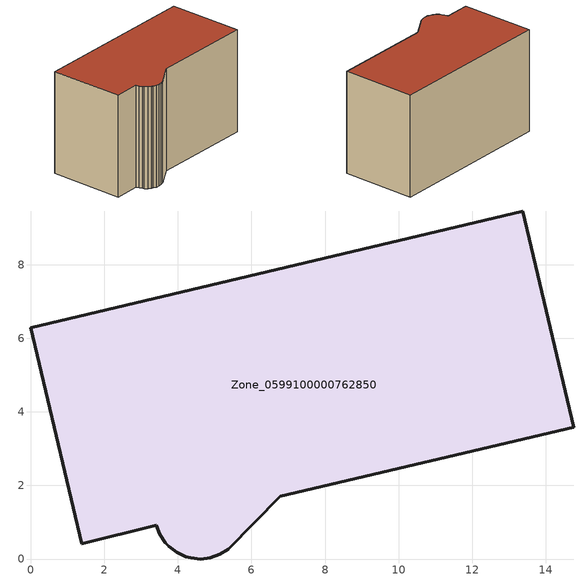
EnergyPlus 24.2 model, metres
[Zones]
Zone_0599100000762850
 floor ground (C_G): 13.37,9.46 14.76,3.58 6.78,1.7 5.37,0.27 5.14,0.12 4.88,0.03 4.62,0 4.34,0.03 4.21,0.06 3.97,0.18 3.75,0.34 3.66,0.44 3.51,0.67 3.41,0.92 1.39,0.42 0,6.29 z0
 wall outside (C_F): 3.51,0.67 3.66,0.44 3.75,0.34 3.97,0.18 4.21,0.06 4.34,0.03 4.62,0 4.88,0.03 5.14,0.12 5.37,0.27 6.78,1.7 14.76,3.58 13.37,9.46 0,6.29 1.39,0.42 3.41,0.92 3.51,0.67 z0:8.39
 roof outside (C_R): 13.37,9.46 0,6.29 1.39,0.42 3.41,0.92 3.51,0.67 3.66,0.44 3.75,0.34 3.97,0.18 4.21,0.06 4.34,0.03 4.62,0 4.88,0.03 5.14,0.12 5.37,0.27 6.78,1.7 14.76,3.58 z8.39
[BUILDING]
Pand.0599100000762850: North Axis=0; Terrain=City; Loads Convergence Tolerance Value=0.04; Temperature Convergence Tolerance Value=0.4; Solar Distribution=FullExterior; Maximum Number of Warmup Days=25; Minimum Number of Warmup Days=1
[Site:Location]
Rotterdam.The.Hague.AP_ZH_NLD Design_Conditions: Latitude=51.96; Longitude=4.45; Time Zone=1; Elevation=-4.5
[SITE:GROUNDTEMPERATURE:BUILDINGSURFACE]
18, 18, 18, 18, 18, 18, 18, 18, 18, 18, 18, 18
[MATERIAL] Thermal Absorptance=0.9; Solar Absorptance=0.7; Visible Absorptance=0.7
Name | Roughness | Thickness | Conductivity | Density | Specific Heat
G.D.1992-2005 | MediumSmooth | 0.15 | 0.06 | 540 | 1210
F.D.1992-2005 | Rough | 0.3 | 0.12 | 1920 | 840
R.D.1992-2005 | MediumRough | 0.2 | 0.08 | 1500 | 1000
[CONSTRUCTION]
C_G: G.D.1992-2005
C_F: F.D.1992-2005
C_R: R.D.1992-2005
[ZONE]
Zone_0599100000762850: Type=1; Multiplier=1; Ceiling Height=Autocalculate; Volume=Autocalculate; Floor Area=autocalculate; Part of Total Floor Area=Yes
[ZONEINFILTRATION:DESIGNFLOWRATE]
Infil_Zone_0599100000762850: Zone or ZoneList or Space or SpaceList=Zone_0599100000762850; Schedule=AlwaysOn; Design Flow Rate Calculation Method=Flow/Area; Flow Rate per Floor Area=0.0021; Constant Term Coefficient=1; Temperature Term Coefficient=0; Velocity Term Coefficient=0; Velocity Squared Term Coefficient=0
[HVACTEMPLATE:ZONE:IDEALLOADSAIRSYSTEM]
Zone_0599100000762850: Maximum Heating Supply Air Temperature=50; Minimum Cooling Supply Air Temperature=13; Maximum Heating Supply Air Humidity Ratio=0.0156; Minimum Cooling Supply Air Humidity Ratio=0.0077; Heating Limit=NoLimit; Cooling Limit=NoLimit; Dehumidification Control Type=ConstantSensibleHeatRatio; Cooling Sensible Heat Ratio=0.7; Dehumidification Setpoint=60; Humidification Control Type=None; Humidification Setpoint=30; Outdoor Air Method=None; Outdoor Air Flow Rate per Person=0.00944; Outdoor Air Flow Rate per Zone Floor Area=0; Outdoor Air Flow Rate per Zone=0; Demand Controlled Ventilation Type=None; Outdoor Air Economizer Type=NoEconomizer; Heat Recovery Type=None; Sensible Heat Recovery Effectiveness=0.7; Latent Heat Recovery Effectiveness=0.65
[ZONECONTROL:THERMOSTAT]
ThermostatControl_Zone_0599100000762850: Zone or ZoneList=Zone_0599100000762850; Control Type Schedule=DualSetpointControlType; Control 1=Thermostat_Zone_0599100000762850; Temperature Difference Between Cutout And Setpoint=0
[THERMOSTATSETPOINT:DUALSETPOINT]
Thermostat_Zone_0599100000762850: Heating Setpoint Temperature Schedule=HeatingSetpoint_Zone_0599100000762850; Cooling Setpoint Temperature Schedule=CoolingSetpoint_Zone_0599100000762850
[SCHEDULE:COMPACT]
HeatingSetpoint_Zone_0599100000762850: Through: 12/31, For: AllDays, Until: 24:00, 21
CoolingSetpoint_Zone_0599100000762850: Through: 12/31, For: AllDays, Until: 24:00, 24
DualSetpointControlType: Through: 12/31, For: AllDays, Until: 24:00, 4
AlwaysOn: Through: 12/31, For: AllDays, Until: 24:00, 1
